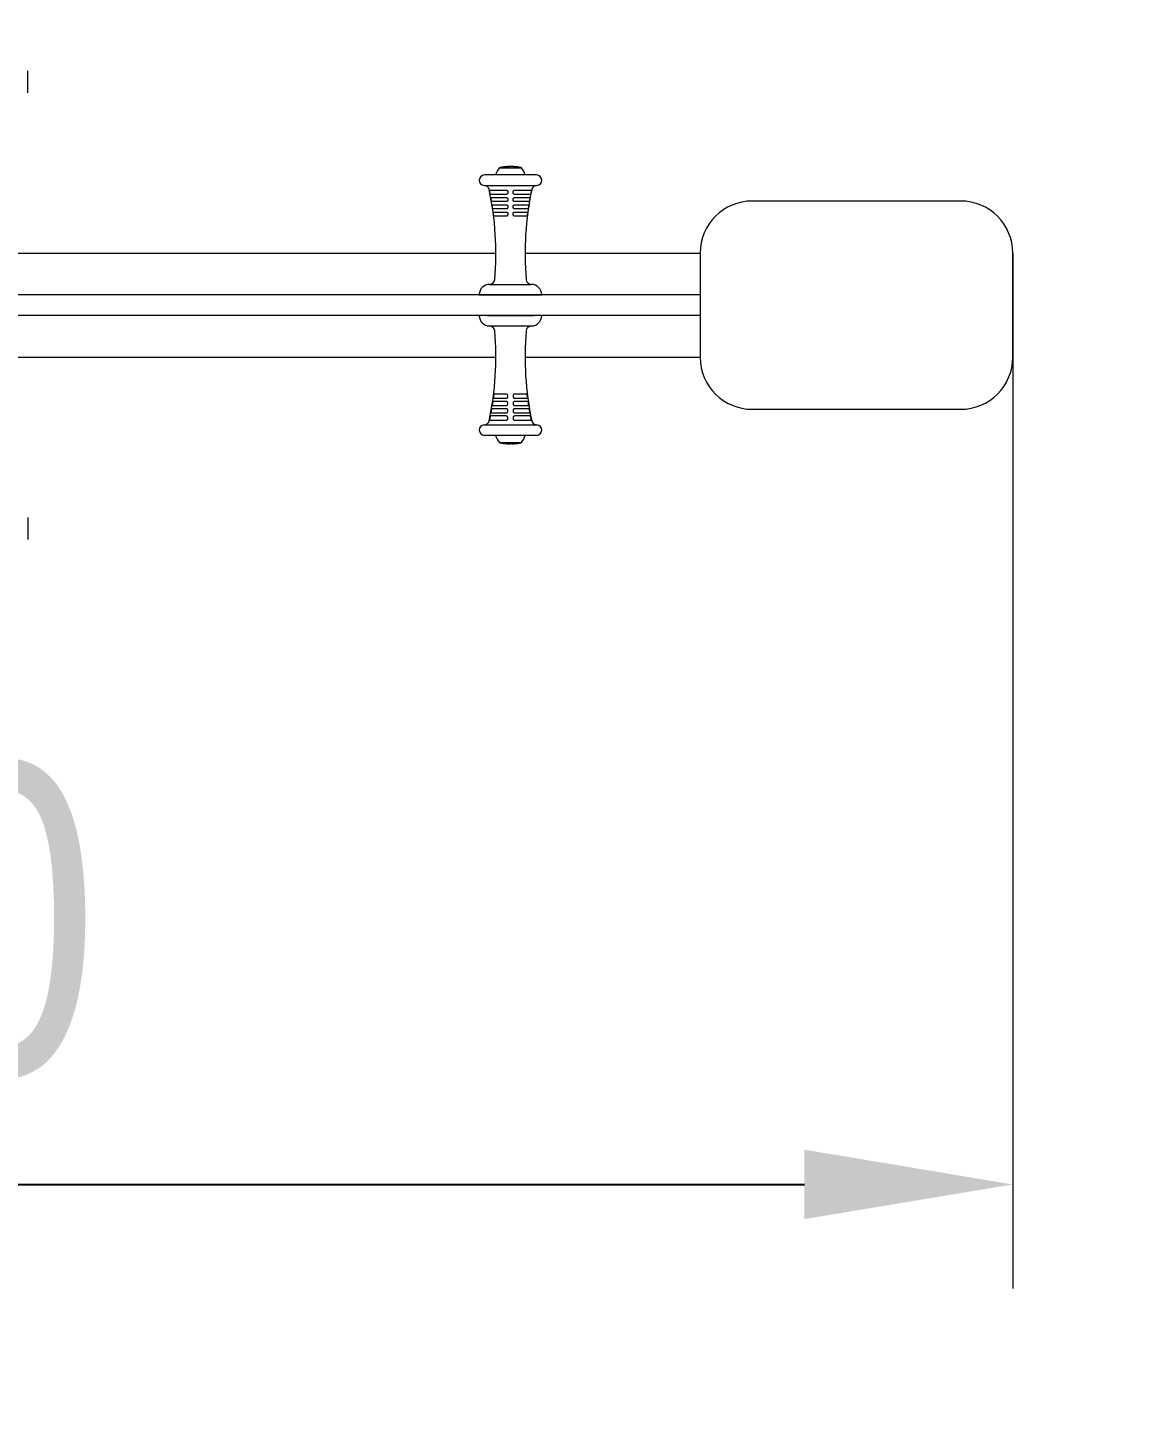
# Model space of a CAD drawing. Header units: millimetres. Extents: x -3410 to 2849, y -2252 to 1880.
# Drawn here: x 403 to 1458, y -915 to 422 of the extents above; entities that cross this region are included whole.
import ezdxf

# ---------------------------------------------------------------- set-up
doc = ezdxf.new("R2010")
doc.units = ezdxf.units.MM
for name, color, linetype in [('DIKOM_ОБЪЕКТ', 7, 'Continuous'), ('DIKOM_РАЗМЕР_ЗОНА', 7, 'Continuous'), ('DIKOM_РАЗМЕР_ОБЪЕКТА', 7, 'Continuous')]:
    doc.layers.add(name, color=color, linetype=linetype)
doc.styles.add('style1', font='arialbd.ttf', dxfattribs={"width": 0.8})
doc.dimstyles.new('1-50', dxfattribs={"dimtxt": 300, "dimasz": 200, "dimexe": 100, "dimexo": 0, "dimgap": 100, "dimtad": 1, "dimtxsty": 'style1', "dimcen": 200, "dimclrd": 7, "dimclre": 7, "dimclrt": 7, "dimadec": 1, "dimazin": 2, "dimtfac": 1, "dimtmove": 0, "dimatfit": 2, "dimfxl": 0, "dimlwd": 25, "dimlwe": 18, "dimarcsym": 0})

# ---------------------------------------------------------------- blocks, each defined once
blk = doc.blocks.new('*D0')
at = {"layer": 'Defpoints', "color": 0, "transparency": 16777216}
for p in [(-1151.2, 185.5), (1348.8, 155.5), (1348.8, -688.9)]:
    blk.add_point(p, dxfattribs=at)
at = {"layer": 'DIKOM_РАЗМЕР_ОБЪЕКТА', "color": 7, "lineweight": 18, "transparency": 16777216}
for p, q in [((-1151.2, 185.5), (-1151.2, -788.9)), ((1348.8, 155.5), (1348.8, -788.9))]:
    blk.add_line(p, q, dxfattribs=at)
at = {"layer": 'DIKOM_РАЗМЕР_ОБЪЕКТА', "color": 7, "lineweight": 25, "transparency": 16777216}
blk.add_line((-951.2, -688.9), (1148.8, -688.9), dxfattribs=at)
at = {"layer": 'DIKOM_РАЗМЕР_ОБЪЕКТА', "color": 7, "transparency": 16777216}
for points in [[(-951.2, -655.5), (-951.2, -722.2), (-1151.2, -688.9)], [(1148.8, -655.5), (1148.8, -722.2), (1348.8, -688.9)]]:
    blk.add_solid(points, dxfattribs=at)
at = {"layer": 'DIKOM_РАЗМЕР_ОБЪЕКТА', "color": 7, "transparency": 16777216, "insert": (98.8, -435.7), "char_height": 300, "attachment_point": 5, "style": 'style1'}
blk.add_mtext('{\\fArial|b0|i0|c204|p34;2500}', dxfattribs=at)
blk = doc.blocks.new('*D2')
at = {"layer": 'Defpoints', "color": 0, "transparency": 16777216}
for p in [(-2960.1, 1880.5), (1420.7, 1880.5), (1420.7, -1569.5)]:
    blk.add_point(p, dxfattribs=at)
at = {"layer": 'DIKOM_РАЗМЕР_ЗОНА', "color": 7, "lineweight": 18, "transparency": 16777216}
for p, q in [((1420.7, 1880.5), (-3060.1, 1880.5)), ((1420.7, -1569.5), (-3060.1, -1569.5))]:
    blk.add_line(p, q, dxfattribs=at)
at = {"layer": 'DIKOM_РАЗМЕР_ЗОНА', "color": 7, "lineweight": 25, "transparency": 16777216}
blk.add_line((-2960.1, -1369.5), (-2960.1, 1680.5), dxfattribs=at)
at = {"layer": 'DIKOM_РАЗМЕР_ЗОНА', "color": 7, "transparency": 16777216}
for points in [[(-2993.5, 1680.5), (-2926.8, 1680.5), (-2960.1, 1880.5)], [(-2993.5, -1369.5), (-2926.8, -1369.5), (-2960.1, -1569.5)]]:
    blk.add_solid(points, dxfattribs=at)
at = {"layer": 'DIKOM_РАЗМЕР_ЗОНА', "color": 7, "transparency": 16777216, "insert": (-3213.4, 123.1), "char_height": 300, "attachment_point": 5, "rotation": 90, "style": 'style1'}
blk.add_mtext('{\\fArial|b0|i0|c204|p34;3450}', dxfattribs=at)
blk = doc.blocks.new('*D3')
at = {"layer": 'Defpoints', "color": 0, "transparency": 16777216}
for p in [(-2651.2, 46.2), (2848.8, 46.2), (-2651.2, -2152.4)]:
    blk.add_point(p, dxfattribs=at)
at = {"layer": 'DIKOM_РАЗМЕР_ЗОНА', "color": 7, "lineweight": 18, "transparency": 16777216}
for p, q in [((-2651.2, 46.2), (-2651.2, -2252.4)), ((2848.8, 46.2), (2848.8, -2252.4))]:
    blk.add_line(p, q, dxfattribs=at)
at = {"layer": 'DIKOM_РАЗМЕР_ЗОНА', "color": 7, "lineweight": 25, "transparency": 16777216}
blk.add_line((2648.8, -2152.4), (-2451.2, -2152.4), dxfattribs=at)
at = {"layer": 'DIKOM_РАЗМЕР_ЗОНА', "color": 7, "transparency": 16777216}
for points in [[(-2451.2, -2119), (-2451.2, -2185.7), (-2651.2, -2152.4)], [(2648.8, -2119), (2648.8, -2185.7), (2848.8, -2152.4)]]:
    blk.add_solid(points, dxfattribs=at)
at = {"layer": 'DIKOM_РАЗМЕР_ЗОНА', "color": 7, "transparency": 16777216, "insert": (78.1, -1899.2), "char_height": 300, "attachment_point": 5, "style": 'style1'}
blk.add_mtext('{\\fArial|b0|i0|c204|p34;5500}', dxfattribs=at)

msp = doc.modelspace()

# ---------------------------------------------------------------- linework, layer by layer
at = {"layer": 'DIKOM_ОБЪЕКТ', "color": 7, "linetype": 'Continuous', "lineweight": 15}
for p, q in [((403.482, 359.499), (403.482, 380.499)), ((855.899, 287.499), (877.499, 287.499)), ((859.778, 288.12), (859.787, 288.122)), ((859.787, 288.122), (860.118, 288.232)), ((860.383, 288.265), (860.07, 288.128)), ((860.598, 288.294), (860.81, 288.307)), ((862.05, 288.359), (860.723, 288.305)), ((862.175, 288.395), (862.188, 288.396)), ((862.953, 288.484), (862.941, 288.487)), ((865.771, 288.552), (865.224, 288.552)), ((866.154, 288.552), (865.771, 288.552)), ((867.201, 288.552), (866.157, 288.552)), ((866.854, 288.55), (867.2, 288.551)), ((868.126, 288.552), (867.216, 288.552)), ((868.029, 288.551), (868.293, 288.552)), ((870.477, 288.479), (870.241, 288.495)), ((874.378, 288.085), (874.433, 288.08)), ((841.345, 270.499), (892.053, 270.499)), ((891.685, 280.513), (841.712, 280.513)), ((846.788, 265.897), (862.6, 265.897)), ((862.596, 261.903), (847.613, 261.903)), ((848.196, 258.908), (862.592, 258.908)), ((862.588, 254.915), (848.923, 254.915)), ((870.797, 265.897), (886.61, 265.897)), ((885.784, 261.903), (870.802, 261.903)), ((870.805, 258.908), (885.202, 258.908)), ((884.475, 254.915), (870.81, 254.915)), ((1298.817, 255.499), (1098.817, 255.499)), ((849.432, 251.92), (862.584, 251.92)), ((862.58, 247.927), (850.062, 247.927)), ((850.498, 244.932), (862.577, 244.932)), ((862.572, 240.939), (851.03, 240.939)), ((870.813, 251.92), (883.966, 251.92)), ((883.336, 247.927), (870.818, 247.927)), ((870.821, 244.932), (882.9, 244.932)), ((882.367, 240.939), (870.825, 240.939)), ((-655.063, 205.499), (852.698, 205.499)), ((880.7, 205.499), (1048.817, 205.499)), ((1048.817, 205.499), (1048.817, 105.499)), ((1348.817, 205.499), (1348.817, 165.499)), ((1348.817, 105.499), (1348.817, 205.499)), ((846.699, 175.499), (886.699, 175.499)), ((1048.817, 165.499), (-851.183, 165.499)), ((836.699, 165.499), (896.699, 165.499)), ((844.699, 165.499), (888.699, 165.499)), ((1348.817, 165.499), (1348.817, 145.499)), ((1048.817, 145.499), (-851.183, 145.499)), ((844.699, 145.499), (888.699, 145.499)), ((846.699, 135.499), (886.699, 135.499)), ((1348.817, 105.499), (1348.817, 145.499)), ((-655.063, 105.499), (852.698, 105.499)), ((880.7, 105.499), (1048.817, 105.499)), ((862.572, 70.06), (851.03, 70.06)), ((882.367, 70.06), (870.825, 70.06)), ((862.588, 56.083), (848.923, 56.083)), ((849.432, 59.078), (862.584, 59.078)), ((862.58, 63.071), (850.062, 63.071)), ((850.498, 66.066), (862.577, 66.066)), ((884.475, 56.083), (870.81, 56.083)), ((870.813, 59.078), (883.966, 59.078)), ((883.336, 63.071), (870.818, 63.071)), ((870.821, 66.066), (882.9, 66.066)), ((1098.817, 55.499), (1298.817, 55.499)), ((841.345, 40.499), (892.053, 40.499)), ((846.788, 45.101), (862.6, 45.101)), ((862.596, 49.095), (847.613, 49.095)), ((848.196, 52.09), (862.592, 52.09)), ((870.797, 45.101), (886.61, 45.101)), ((885.784, 49.095), (870.802, 49.095)), ((870.805, 52.09), (885.202, 52.09)), ((891.685, 30.486), (841.712, 30.486)), ((855.899, 23.499), (877.499, 23.499)), ((859.778, 22.878), (859.787, 22.877)), ((859.787, 22.877), (860.118, 22.767)), ((860.383, 22.733), (860.07, 22.871)), ((860.598, 22.704), (860.81, 22.691)), ((862.05, 22.639), (860.723, 22.693)), ((862.175, 22.603), (862.188, 22.602)), ((862.953, 22.514), (862.941, 22.512)), ((865.771, 22.447), (865.224, 22.447)), ((866.154, 22.447), (865.771, 22.447)), ((867.201, 22.447), (866.157, 22.447)), ((866.854, 22.449), (867.2, 22.448)), ((868.126, 22.447), (867.216, 22.447)), ((868.029, 22.447), (868.293, 22.447)), ((870.477, 22.519), (870.241, 22.503)), ((874.378, 22.913), (874.433, 22.918)), ((403.482, -48.501), (403.482, -69.501))]:
    msp.add_line(p, q, dxfattribs=at)
at = {"layer": 'DIKOM_ОБЪЕКТ', "color": 7, "linetype": 'Continuous', "lineweight": 15, "flags": 128}
for points in [[(860.458, 288.279), (860.454, 288.279), (860.449, 288.278)], [(860.458, 22.719), (860.454, 22.72), (860.449, 22.72)]]:
    msp.add_lwpolyline(points, dxfattribs=at)
at = {"layer": 'DIKOM_ОБЪЕКТ', "color": 7, "linetype": 'Continuous', "lineweight": 15}
for centre, radius, start, end in [((870.376, 275.339), 18.677, 139.378843, 163.932617), ((865.224, 246.716), 41.836, 99.174149, 102.879622), ((865.224, 246.716), 41.836, 97.012826, 98.092004), ((865.224, 246.716), 41.836, 94.849567, 96.058427), ((865.224, 246.716), 41.836, 93.095097, 94.210738), ((865.224, 246.716), 41.836, 90, 92.474742), ((868.174, 246.716), 41.836, 88.951139, 89.287411), ((868.174, 246.716), 41.836, 87.166818, 88.314046), ((868.174, 246.716), 41.836, 85.338527, 86.529084), ((868.174, 246.716), 41.836, 83.395149, 84.506826), ((868.174, 246.716), 41.836, 77.120378, 81.470509), ((863.022, 275.339), 18.677, 16.067383, 40.621157), ((841.712, 275.499), 5.013, 90, 265.797531), ((841.345, 265.499), 5, 11.936435, 90), ((892.053, 265.499), 5, 90, 168.063565), ((891.685, 275.499), 5.013, 274.202469, 90), ((553.84, 204.721), 298.859, 355.271847, 11.936435), ((1179.558, 204.721), 298.859, 168.063565, 184.728153), ((1098.817, 205.499), 50, 90, 180), ((1298.817, 205.499), 50, 0, 90), ((846.699, 165.499), 10, 90, 180), ((846.699, 180.499), 5, 270, 355.271847), ((886.699, 180.499), 5, 184.728153, 270), ((886.699, 165.499), 10, 0, 90), ((846.699, 145.499), 10, 180, 270), ((846.699, 130.499), 5, 4.728153, 90), ((886.699, 130.499), 5, 90, 175.271847), ((886.699, 145.499), 10, 270, 0), ((553.84, 106.277), 298.859, 348.063565, 4.728153), ((1179.558, 106.277), 298.859, 175.271847, 191.936435), ((1098.817, 105.499), 50, 180, 270), ((1298.817, 105.499), 50, 270, 0), ((841.712, 35.499), 5.013, 94.202469, 270), ((841.345, 45.499), 5, 270, 348.063565), ((892.053, 45.499), 5, 191.936435, 270), ((891.685, 35.499), 5.013, 270, 85.797531), ((870.376, 35.659), 18.677, 196.067383, 220.621157), ((863.022, 35.659), 18.677, 319.378843, 343.932617), ((865.224, 64.282), 41.836, 257.120378, 260.825851), ((865.224, 64.282), 41.836, 261.907996, 262.987174), ((865.224, 64.282), 41.836, 263.941573, 265.150433), ((865.224, 64.282), 41.836, 265.789262, 266.904903), ((865.224, 64.282), 41.836, 267.525258, 270), ((868.174, 64.282), 41.836, 270.712589, 271.048861), ((868.174, 64.282), 41.836, 271.685954, 272.833182), ((868.174, 64.282), 41.836, 273.470916, 274.661473), ((868.174, 64.282), 41.836, 275.493174, 276.604851), ((868.174, 64.282), 41.836, 278.529491, 282.879622)]:
    msp.add_arc(centre, radius, start, end, dxfattribs=at)
for points, knots in [([(858.721, 288.043), (858.805, 288.056), (858.953, 288.079), (859.101, 288.101), (859.166, 288.111)], [0, 0, 0, 0, 0.56312486, 1, 1, 1, 1]), ([(859.453, 288.035), (859.331, 288.051), (859.087, 288.084), (858.843, 288.057), (858.721, 288.043)], [0, 0, 0, 0, 0.50015562, 1, 1, 1, 1]), ([(859.166, 288.111), (859.268, 288.123), (859.472, 288.147), (859.676, 288.129), (859.778, 288.12)], [0, 0, 0, 0, 0.50017742, 1, 1, 1, 1]), ([(860.07, 288.128), (859.976, 288.114), (859.771, 288.084), (859.565, 288.052), (859.453, 288.035)], [0, 0, 0, 0, 0.45603306, 1, 1, 1, 1]), ([(860.149, 288.242), (860.224, 288.251), (860.32, 288.263), (860.415, 288.273), (860.435, 288.276)], [0, 0, 0, 0, 0.78691093, 1, 1, 1, 1]), ([(860.449, 288.278), (860.439, 288.276), (860.423, 288.274), (860.401, 288.269), (860.389, 288.267), (860.383, 288.265)], [0, 0, 0, 0, 0.4999551, 0.74997347, 1, 1, 1, 1]), ([(860.723, 288.305), (860.677, 288.301), (860.609, 288.295), (860.519, 288.286), (860.479, 288.281), (860.458, 288.279)], [0, 0, 0, 0, 0.49974445, 0.74976823, 1, 1, 1, 1]), ([(862.743, 288.418), (862.624, 288.408), (862.393, 288.39), (862.163, 288.37), (862.05, 288.359)], [0, 0, 0, 0, 0.51307172, 1, 1, 1, 1]), ([(862.153, 288.433), (862.228, 288.439), (862.424, 288.456), (862.621, 288.432), (862.743, 288.418)], [0, 0, 0, 0, 0.37929698, 1, 1, 1, 1]), ([(862.932, 288.489), (862.982, 288.491), (863.061, 288.496), (863.272, 288.503), (863.352, 288.506)], [0, 0, 0, 0, 0.6185909, 1, 1, 1, 1]), ([(864.971, 288.528), (864.763, 288.522), (864.382, 288.511), (863.845, 288.498), (863.415, 288.488), (863.099, 288.483), (863.002, 288.484), (862.953, 288.484)], [0, 0, 0, 0, 0.22528726, 0.41293395, 0.60008446, 0.8000746, 1, 1, 1, 1]), ([(863.363, 288.509), (863.359, 288.509), (863.342, 288.508), (863.373, 288.507), (863.398, 288.507)], [0, 0, 0, 0, 0.21851262, 1, 1, 1, 1]), ([(863.398, 288.507), (863.455, 288.507), (863.549, 288.507), (863.867, 288.512), (864.221, 288.519), (864.578, 288.528), (864.796, 288.533), (864.881, 288.535)], [0, 0, 0, 0, 0.30184842, 0.49140565, 0.68108801, 0.87643234, 1, 1, 1, 1]), ([(864.881, 288.535), (865.028, 288.539), (865.298, 288.545), (865.611, 288.55), (865.793, 288.552), (865.855, 288.551), (865.838, 288.55), (865.835, 288.55)], [0, 0, 0, 0, 0.27430909, 0.50581814, 0.73735946, 0.95613348, 1, 1, 1, 1]), ([(866.161, 288.551), (866.083, 288.551), (865.927, 288.55), (865.488, 288.54), (865.145, 288.532), (864.971, 288.528)], [0, 0, 0, 0, 0.33172025, 0.66120634, 1, 1, 1, 1]), ([(867.48, 288.549), (867.376, 288.55), (867.167, 288.55), (866.959, 288.55), (866.854, 288.55)], [0, 0, 0, 0, 0.49982743, 1, 1, 1, 1]), ([(868.694, 288.546), (868.337, 288.549), (867.933, 288.553), (867.528, 288.55), (867.48, 288.549)], [0, 0, 0, 0, 0.88093043, 1, 1, 1, 1]), ([(869.232, 288.528), (869.174, 288.533), (869.076, 288.542), (868.979, 288.543), (868.939, 288.544)], [0, 0, 0, 0, 0.5965998, 1, 1, 1, 1]), ([(869.199, 288.531), (869.236, 288.533), (869.396, 288.541), (869.555, 288.526), (869.677, 288.515)], [0, 0, 0, 0, 0.23326956, 1, 1, 1, 1]), ([(869.677, 288.515), (869.605, 288.517), (869.457, 288.522), (869.309, 288.526), (869.232, 288.528)], [0, 0, 0, 0, 0.48372752, 1, 1, 1, 1]), ([(870.921, 288.453), (870.851, 288.458), (870.703, 288.467), (870.554, 288.475), (870.477, 288.479)], [0, 0, 0, 0, 0.47607158, 1, 1, 1, 1]), ([(870.508, 288.478), (870.524, 288.479), (870.661, 288.487), (870.799, 288.469), (870.921, 288.453)], [0, 0, 0, 0, 0.11469752, 1, 1, 1, 1]), ([(873.245, 288.241), (873.048, 288.264), (872.721, 288.302), (872.253, 288.35), (871.864, 288.388), (871.677, 288.404), (871.573, 288.413)], [0, 0, 0, 0, 0.32050704, 0.53075483, 0.74102487, 1, 1, 1, 1]), ([(871.863, 288.388), (871.863, 288.388), (871.901, 288.386), (872.056, 288.371), (872.299, 288.348), (872.612, 288.316), (872.904, 288.284), (873.095, 288.261), (873.166, 288.253)], [0, 0, 0, 0, 0.00121393, 0.23381495, 0.42287078, 0.61297037, 0.85535983, 1, 1, 1, 1]), ([(873.166, 288.253), (873.286, 288.238), (873.532, 288.208), (873.777, 288.175), (873.903, 288.158)], [0, 0, 0, 0, 0.48840515, 1, 1, 1, 1]), ([(874.433, 288.08), (874.23, 288.11), (873.835, 288.168), (873.438, 288.217), (873.245, 288.241)], [0, 0, 0, 0, 0.51226591, 1, 1, 1, 1]), ([(846.844, 264.399), (846.824, 264.498), (846.805, 264.596), (846.77, 264.789), (846.755, 264.885), (846.714, 265.157), (846.695, 265.326), (846.683, 265.533), (846.683, 265.596), (846.687, 265.704), (846.692, 265.749), (846.709, 265.823), (846.721, 265.851), (846.75, 265.888), (846.768, 265.897), (846.788, 265.897)], [0, 0, 0, 0, 0.125, 0.125, 0.25, 0.25, 0.5, 0.5, 0.625, 0.625, 0.75, 0.75, 0.875, 0.875, 1, 1, 1, 1]), ([(847.613, 261.903), (847.57, 261.903), (847.523, 261.942), (847.427, 262.089), (847.377, 262.198), (847.303, 262.403), (847.278, 262.48), (847.229, 262.642), (847.205, 262.728), (847.157, 262.911), (847.134, 263.007), (847.09, 263.201), (847.068, 263.3), (847.048, 263.401)], [0, 0, 0, 0, 0.25, 0.25, 0.5, 0.5, 0.625, 0.625, 0.75, 0.75, 0.875, 0.875, 1, 1, 1, 1]), ([(848.195, 257.411), (848.177, 257.51), (848.16, 257.609), (848.131, 257.803), (848.117, 257.899), (848.084, 258.172), (848.071, 258.34), (848.067, 258.547), (848.069, 258.61), (848.079, 258.717), (848.086, 258.762), (848.108, 258.835), (848.122, 258.863), (848.155, 258.899), (848.174, 258.908), (848.196, 258.908)], [0, 0, 0, 0, 0.125, 0.125, 0.25, 0.25, 0.5, 0.5, 0.625, 0.625, 0.75, 0.75, 0.875, 0.875, 1, 1, 1, 1]), ([(848.923, 254.915), (848.876, 254.915), (848.827, 254.954), (848.73, 255.099), (848.68, 255.208), (848.609, 255.412), (848.585, 255.489), (848.539, 255.651), (848.516, 255.738), (848.472, 255.921), (848.451, 256.017), (848.411, 256.212), (848.392, 256.311), (848.374, 256.413)], [0, 0, 0, 0, 0.25, 0.25, 0.5, 0.5, 0.625, 0.625, 0.75, 0.75, 0.875, 0.875, 1, 1, 1, 1]), ([(864.13, 256.413), (864.13, 256.21), (864.087, 256.01), (863.968, 255.737), (863.918, 255.649), (863.804, 255.486), (863.739, 255.412), (863.596, 255.275), (863.516, 255.213), (863.35, 255.107), (863.262, 255.062), (862.984, 254.953), (862.788, 254.915), (862.588, 254.915)], [0, 0, 0, 0, 0.25, 0.25, 0.375, 0.375, 0.5, 0.5, 0.625, 0.625, 0.75, 0.75, 1, 1, 1, 1]), ([(862.592, 258.908), (862.789, 258.908), (862.988, 258.871), (863.356, 258.725), (863.529, 258.615), (863.745, 258.408), (863.811, 258.331), (863.925, 258.167), (863.973, 258.08), (864.052, 257.897), (864.082, 257.801), (864.121, 257.608), (864.131, 257.51), (864.131, 257.411)], [0, 0, 0, 0, 0.25, 0.25, 0.5, 0.5, 0.625, 0.625, 0.75, 0.75, 0.875, 0.875, 1, 1, 1, 1]), ([(864.135, 263.401), (864.135, 263.199), (864.093, 263), (863.974, 262.728), (863.925, 262.64), (863.811, 262.477), (863.747, 262.403), (863.604, 262.266), (863.525, 262.204), (863.359, 262.097), (863.271, 262.052), (862.994, 261.941), (862.797, 261.903), (862.596, 261.903)], [0, 0, 0, 0, 0.25, 0.25, 0.375, 0.375, 0.5, 0.5, 0.625, 0.625, 0.75, 0.75, 1, 1, 1, 1]), ([(862.6, 265.897), (862.798, 265.897), (862.997, 265.859), (863.366, 265.712), (863.538, 265.601), (863.753, 265.394), (863.819, 265.316), (863.932, 265.153), (863.98, 265.066), (864.057, 264.884), (864.087, 264.788), (864.126, 264.596), (864.136, 264.498), (864.136, 264.399)], [0, 0, 0, 0, 0.25, 0.25, 0.5, 0.5, 0.625, 0.625, 0.75, 0.75, 0.875, 0.875, 1, 1, 1, 1]), ([(869.262, 264.399), (869.261, 264.498), (869.271, 264.596), (869.311, 264.789), (869.341, 264.885), (869.457, 265.157), (869.573, 265.326), (869.788, 265.533), (869.868, 265.596), (870.036, 265.704), (870.125, 265.749), (870.31, 265.823), (870.407, 265.851), (870.601, 265.888), (870.699, 265.897), (870.797, 265.897)], [0, 0, 0, 0, 0.125, 0.125, 0.25, 0.25, 0.5, 0.5, 0.625, 0.625, 0.75, 0.75, 0.875, 0.875, 1, 1, 1, 1]), ([(870.802, 261.903), (870.601, 261.903), (870.401, 261.942), (870.034, 262.089), (869.864, 262.198), (869.65, 262.403), (869.584, 262.48), (869.471, 262.642), (869.423, 262.728), (869.344, 262.911), (869.313, 263.007), (869.273, 263.201), (869.262, 263.3), (869.262, 263.401)], [0, 0, 0, 0, 0.25, 0.25, 0.5, 0.5, 0.625, 0.625, 0.75, 0.75, 0.875, 0.875, 1, 1, 1, 1]), ([(869.266, 257.411), (869.266, 257.51), (869.276, 257.609), (869.316, 257.803), (869.347, 257.899), (869.464, 258.172), (869.581, 258.34), (869.797, 258.547), (869.877, 258.61), (870.046, 258.717), (870.134, 258.762), (870.319, 258.835), (870.416, 258.863), (870.609, 258.899), (870.707, 258.908), (870.805, 258.908)], [0, 0, 0, 0, 0.125, 0.125, 0.25, 0.25, 0.5, 0.5, 0.625, 0.625, 0.75, 0.75, 0.875, 0.875, 1, 1, 1, 1]), ([(870.81, 254.915), (870.609, 254.915), (870.41, 254.954), (870.044, 255.099), (869.873, 255.208), (869.658, 255.412), (869.592, 255.489), (869.478, 255.651), (869.429, 255.738), (869.35, 255.921), (869.319, 256.017), (869.278, 256.212), (869.267, 256.311), (869.267, 256.413)], [0, 0, 0, 0, 0.25, 0.25, 0.5, 0.5, 0.625, 0.625, 0.75, 0.75, 0.875, 0.875, 1, 1, 1, 1]), ([(885.024, 256.413), (884.988, 256.21), (884.947, 256.01), (884.881, 255.737), (884.858, 255.649), (884.812, 255.486), (884.789, 255.412), (884.741, 255.275), (884.716, 255.213), (884.667, 255.107), (884.643, 255.062), (884.569, 254.953), (884.521, 254.915), (884.475, 254.915)], [0, 0, 0, 0, 0.25, 0.25, 0.375, 0.375, 0.5, 0.5, 0.625, 0.625, 0.75, 0.75, 1, 1, 1, 1]), ([(885.202, 258.908), (885.246, 258.908), (885.279, 258.871), (885.322, 258.725), (885.331, 258.615), (885.328, 258.408), (885.324, 258.331), (885.311, 258.167), (885.302, 258.08), (885.28, 257.897), (885.267, 257.801), (885.237, 257.608), (885.221, 257.51), (885.203, 257.411)], [0, 0, 0, 0, 0.25, 0.25, 0.5, 0.5, 0.625, 0.625, 0.75, 0.75, 0.875, 0.875, 1, 1, 1, 1]), ([(886.35, 263.401), (886.309, 263.199), (886.263, 263), (886.193, 262.728), (886.168, 262.64), (886.119, 262.477), (886.095, 262.403), (886.045, 262.266), (886.02, 262.204), (885.971, 262.097), (885.947, 262.052), (885.874, 261.941), (885.827, 261.903), (885.784, 261.903)], [0, 0, 0, 0, 0.25, 0.25, 0.375, 0.375, 0.5, 0.5, 0.625, 0.625, 0.75, 0.75, 1, 1, 1, 1]), ([(886.61, 265.897), (886.65, 265.897), (886.68, 265.859), (886.714, 265.712), (886.718, 265.601), (886.707, 265.394), (886.7, 265.316), (886.682, 265.153), (886.67, 265.066), (886.643, 264.884), (886.627, 264.788), (886.592, 264.596), (886.573, 264.498), (886.553, 264.399)], [0, 0, 0, 0, 0.25, 0.25, 0.5, 0.5, 0.625, 0.625, 0.75, 0.75, 0.875, 0.875, 1, 1, 1, 1]), ([(849.374, 250.423), (849.342, 250.623), (849.317, 250.822), (849.284, 251.186), (849.276, 251.355), (849.28, 251.561), (849.285, 251.624), (849.299, 251.73), (849.309, 251.775), (849.335, 251.848), (849.351, 251.875), (849.387, 251.911), (849.408, 251.92), (849.432, 251.92)], [0, 0, 0, 0, 0.25, 0.25, 0.5, 0.5, 0.625, 0.625, 0.75, 0.75, 0.875, 0.875, 1, 1, 1, 1]), ([(850.062, 247.927), (850.012, 247.927), (849.961, 247.965), (849.862, 248.109), (849.813, 248.217), (849.744, 248.422), (849.721, 248.498), (849.677, 248.661), (849.657, 248.747), (849.616, 248.93), (849.597, 249.027), (849.561, 249.223), (849.544, 249.323), (849.528, 249.424)], [0, 0, 0, 0, 0.25, 0.25, 0.5, 0.5, 0.625, 0.625, 0.75, 0.75, 0.875, 0.875, 1, 1, 1, 1]), ([(850.383, 243.434), (850.357, 243.635), (850.336, 243.835), (850.314, 244.201), (850.311, 244.369), (850.323, 244.575), (850.33, 244.637), (850.349, 244.743), (850.362, 244.788), (850.392, 244.86), (850.41, 244.887), (850.45, 244.923), (850.473, 244.932), (850.498, 244.932)], [0, 0, 0, 0, 0.25, 0.25, 0.5, 0.5, 0.625, 0.625, 0.75, 0.75, 0.875, 0.875, 1, 1, 1, 1]), ([(851.03, 240.939), (850.978, 240.939), (850.925, 240.976), (850.825, 241.119), (850.777, 241.227), (850.71, 241.431), (850.688, 241.507), (850.647, 241.67), (850.627, 241.757), (850.591, 241.941), (850.573, 242.038), (850.541, 242.234), (850.527, 242.334), (850.514, 242.436)], [0, 0, 0, 0, 0.25, 0.25, 0.5, 0.5, 0.625, 0.625, 0.75, 0.75, 0.875, 0.875, 1, 1, 1, 1]), ([(864.121, 242.436), (864.121, 242.232), (864.077, 242.03), (863.956, 241.756), (863.905, 241.668), (863.789, 241.505), (863.724, 241.431), (863.579, 241.294), (863.499, 241.233), (863.332, 241.128), (863.244, 241.083), (862.966, 240.975), (862.771, 240.939), (862.572, 240.939)], [0, 0, 0, 0, 0.25, 0.25, 0.375, 0.375, 0.5, 0.5, 0.625, 0.625, 0.75, 0.75, 1, 1, 1, 1]), ([(862.577, 244.932), (862.773, 244.932), (862.97, 244.895), (863.338, 244.752), (863.512, 244.643), (863.729, 244.437), (863.796, 244.36), (863.911, 244.196), (863.96, 244.109), (864.04, 243.925), (864.071, 243.828), (864.111, 243.634), (864.121, 243.535), (864.121, 243.434)], [0, 0, 0, 0, 0.25, 0.25, 0.5, 0.5, 0.625, 0.625, 0.75, 0.75, 0.875, 0.875, 1, 1, 1, 1]), ([(864.126, 249.424), (864.125, 249.221), (864.082, 249.02), (863.962, 248.747), (863.911, 248.658), (863.796, 248.496), (863.731, 248.421), (863.587, 248.285), (863.507, 248.223), (863.34, 248.117), (863.252, 248.073), (862.975, 247.964), (862.78, 247.927), (862.58, 247.927)], [0, 0, 0, 0, 0.25, 0.25, 0.375, 0.375, 0.5, 0.5, 0.625, 0.625, 0.75, 0.75, 1, 1, 1, 1]), ([(862.584, 251.92), (862.781, 251.92), (862.979, 251.883), (863.347, 251.738), (863.52, 251.629), (863.737, 251.423), (863.803, 251.345), (863.918, 251.181), (863.966, 251.095), (864.046, 250.911), (864.076, 250.815), (864.116, 250.621), (864.126, 250.523), (864.126, 250.423)], [0, 0, 0, 0, 0.25, 0.25, 0.5, 0.5, 0.625, 0.625, 0.75, 0.75, 0.875, 0.875, 1, 1, 1, 1]), ([(869.271, 250.423), (869.271, 250.623), (869.313, 250.822), (869.471, 251.186), (869.589, 251.355), (869.806, 251.561), (869.886, 251.624), (870.055, 251.73), (870.143, 251.775), (870.328, 251.848), (870.425, 251.875), (870.618, 251.911), (870.715, 251.92), (870.813, 251.92)], [0, 0, 0, 0, 0.25, 0.25, 0.5, 0.5, 0.625, 0.625, 0.75, 0.75, 0.875, 0.875, 1, 1, 1, 1]), ([(870.818, 247.927), (870.618, 247.927), (870.42, 247.965), (870.053, 248.109), (869.881, 248.217), (869.666, 248.422), (869.599, 248.498), (869.485, 248.661), (869.436, 248.747), (869.355, 248.93), (869.324, 249.027), (869.283, 249.223), (869.272, 249.323), (869.272, 249.424)], [0, 0, 0, 0, 0.25, 0.25, 0.5, 0.5, 0.625, 0.625, 0.75, 0.75, 0.875, 0.875, 1, 1, 1, 1]), ([(869.276, 243.434), (869.276, 243.635), (869.318, 243.835), (869.478, 244.201), (869.597, 244.369), (869.814, 244.575), (869.895, 244.637), (870.064, 244.743), (870.152, 244.788), (870.337, 244.86), (870.433, 244.887), (870.626, 244.923), (870.723, 244.932), (870.821, 244.932)], [0, 0, 0, 0, 0.25, 0.25, 0.5, 0.5, 0.625, 0.625, 0.75, 0.75, 0.875, 0.875, 1, 1, 1, 1]), ([(870.825, 240.939), (870.626, 240.939), (870.428, 240.976), (870.062, 241.119), (869.89, 241.227), (869.673, 241.431), (869.607, 241.507), (869.491, 241.67), (869.442, 241.757), (869.361, 241.941), (869.329, 242.038), (869.288, 242.234), (869.277, 242.334), (869.277, 242.436)], [0, 0, 0, 0, 0.25, 0.25, 0.5, 0.5, 0.625, 0.625, 0.75, 0.75, 0.875, 0.875, 1, 1, 1, 1]), ([(882.884, 242.436), (882.858, 242.232), (882.825, 242.03), (882.77, 241.756), (882.75, 241.668), (882.709, 241.505), (882.688, 241.431), (882.643, 241.294), (882.619, 241.233), (882.572, 241.128), (882.547, 241.083), (882.471, 240.975), (882.42, 240.939), (882.367, 240.939)], [0, 0, 0, 0, 0.25, 0.25, 0.375, 0.375, 0.5, 0.5, 0.625, 0.625, 0.75, 0.75, 1, 1, 1, 1]), ([(882.9, 244.932), (882.95, 244.932), (882.991, 244.895), (883.051, 244.752), (883.07, 244.643), (883.083, 244.437), (883.084, 244.36), (883.082, 244.196), (883.078, 244.109), (883.067, 243.925), (883.059, 243.828), (883.039, 243.634), (883.028, 243.535), (883.014, 243.434)], [0, 0, 0, 0, 0.25, 0.25, 0.5, 0.5, 0.625, 0.625, 0.75, 0.75, 0.875, 0.875, 1, 1, 1, 1]), ([(883.869, 249.424), (883.838, 249.221), (883.801, 249.02), (883.741, 248.747), (883.72, 248.658), (883.676, 248.496), (883.653, 248.421), (883.607, 248.285), (883.583, 248.223), (883.535, 248.117), (883.51, 248.073), (883.436, 247.964), (883.386, 247.927), (883.336, 247.927)], [0, 0, 0, 0, 0.25, 0.25, 0.375, 0.375, 0.5, 0.5, 0.625, 0.625, 0.75, 0.75, 1, 1, 1, 1]), ([(883.966, 251.92), (884.013, 251.92), (884.05, 251.883), (884.102, 251.738), (884.116, 251.629), (884.12, 251.423), (884.119, 251.345), (884.112, 251.181), (884.105, 251.095), (884.089, 250.911), (884.078, 250.815), (884.053, 250.621), (884.039, 250.523), (884.024, 250.423)], [0, 0, 0, 0, 0.25, 0.25, 0.5, 0.5, 0.625, 0.625, 0.75, 0.75, 0.875, 0.875, 1, 1, 1, 1]), ([(850.383, 67.564), (850.357, 67.363), (850.336, 67.163), (850.314, 66.797), (850.311, 66.629), (850.323, 66.423), (850.33, 66.361), (850.349, 66.255), (850.362, 66.21), (850.392, 66.138), (850.41, 66.111), (850.45, 66.075), (850.473, 66.066), (850.498, 66.066)], [0, 0, 0, 0, 0.25, 0.25, 0.5, 0.5, 0.625, 0.625, 0.75, 0.75, 0.875, 0.875, 1, 1, 1, 1]), ([(851.03, 70.06), (850.978, 70.06), (850.925, 70.022), (850.825, 69.879), (850.777, 69.771), (850.71, 69.567), (850.688, 69.491), (850.647, 69.328), (850.627, 69.241), (850.591, 69.058), (850.573, 68.961), (850.541, 68.764), (850.527, 68.664), (850.514, 68.562)], [0, 0, 0, 0, 0.25, 0.25, 0.5, 0.5, 0.625, 0.625, 0.75, 0.75, 0.875, 0.875, 1, 1, 1, 1]), ([(864.121, 68.562), (864.121, 68.767), (864.077, 68.968), (863.956, 69.242), (863.905, 69.331), (863.789, 69.493), (863.724, 69.568), (863.579, 69.704), (863.499, 69.766), (863.332, 69.871), (863.244, 69.915), (862.966, 70.023), (862.771, 70.06), (862.572, 70.06)], [0, 0, 0, 0, 0.25, 0.25, 0.375, 0.375, 0.5, 0.5, 0.625, 0.625, 0.75, 0.75, 1, 1, 1, 1]), ([(862.577, 66.066), (862.773, 66.066), (862.97, 66.103), (863.338, 66.247), (863.512, 66.356), (863.729, 66.562), (863.796, 66.639), (863.911, 66.803), (863.96, 66.89), (864.04, 67.073), (864.071, 67.17), (864.111, 67.365), (864.121, 67.464), (864.121, 67.564)], [0, 0, 0, 0, 0.25, 0.25, 0.5, 0.5, 0.625, 0.625, 0.75, 0.75, 0.875, 0.875, 1, 1, 1, 1]), ([(869.276, 67.564), (869.276, 67.363), (869.318, 67.163), (869.478, 66.797), (869.597, 66.629), (869.814, 66.423), (869.895, 66.361), (870.064, 66.255), (870.152, 66.21), (870.337, 66.138), (870.433, 66.111), (870.626, 66.075), (870.723, 66.066), (870.821, 66.066)], [0, 0, 0, 0, 0.25, 0.25, 0.5, 0.5, 0.625, 0.625, 0.75, 0.75, 0.875, 0.875, 1, 1, 1, 1]), ([(870.825, 70.06), (870.626, 70.06), (870.428, 70.022), (870.062, 69.879), (869.89, 69.771), (869.673, 69.567), (869.607, 69.491), (869.491, 69.328), (869.442, 69.241), (869.361, 69.058), (869.329, 68.961), (869.288, 68.764), (869.277, 68.664), (869.277, 68.562)], [0, 0, 0, 0, 0.25, 0.25, 0.5, 0.5, 0.625, 0.625, 0.75, 0.75, 0.875, 0.875, 1, 1, 1, 1]), ([(882.884, 68.562), (882.858, 68.767), (882.825, 68.968), (882.77, 69.242), (882.75, 69.331), (882.709, 69.493), (882.688, 69.568), (882.643, 69.704), (882.619, 69.766), (882.572, 69.871), (882.547, 69.915), (882.471, 70.023), (882.42, 70.06), (882.367, 70.06)], [0, 0, 0, 0, 0.25, 0.25, 0.375, 0.375, 0.5, 0.5, 0.625, 0.625, 0.75, 0.75, 1, 1, 1, 1]), ([(882.9, 66.066), (882.95, 66.066), (882.991, 66.103), (883.051, 66.247), (883.07, 66.356), (883.083, 66.562), (883.084, 66.639), (883.082, 66.803), (883.078, 66.89), (883.067, 67.073), (883.059, 67.17), (883.039, 67.365), (883.028, 67.464), (883.014, 67.564)], [0, 0, 0, 0, 0.25, 0.25, 0.5, 0.5, 0.625, 0.625, 0.75, 0.75, 0.875, 0.875, 1, 1, 1, 1]), ([(848.195, 53.587), (848.177, 53.488), (848.16, 53.39), (848.131, 53.195), (848.117, 53.099), (848.084, 52.826), (848.071, 52.658), (848.067, 52.451), (848.069, 52.389), (848.079, 52.281), (848.086, 52.236), (848.108, 52.163), (848.122, 52.135), (848.155, 52.099), (848.174, 52.09), (848.196, 52.09)], [0, 0, 0, 0, 0.125, 0.125, 0.25, 0.25, 0.5, 0.5, 0.625, 0.625, 0.75, 0.75, 0.875, 0.875, 1, 1, 1, 1]), ([(848.923, 56.083), (848.876, 56.083), (848.827, 56.045), (848.73, 55.899), (848.68, 55.791), (848.609, 55.586), (848.585, 55.51), (848.539, 55.347), (848.516, 55.261), (848.472, 55.078), (848.451, 54.981), (848.411, 54.786), (848.392, 54.687), (848.374, 54.586)], [0, 0, 0, 0, 0.25, 0.25, 0.5, 0.5, 0.625, 0.625, 0.75, 0.75, 0.875, 0.875, 1, 1, 1, 1]), ([(849.374, 60.576), (849.342, 60.376), (849.317, 60.177), (849.284, 59.812), (849.276, 59.644), (849.28, 59.437), (849.285, 59.375), (849.299, 59.268), (849.309, 59.223), (849.335, 59.151), (849.351, 59.123), (849.387, 59.087), (849.408, 59.078), (849.432, 59.078)], [0, 0, 0, 0, 0.25, 0.25, 0.5, 0.5, 0.625, 0.625, 0.75, 0.75, 0.875, 0.875, 1, 1, 1, 1]), ([(850.062, 63.071), (850.012, 63.071), (849.961, 63.033), (849.862, 62.889), (849.813, 62.781), (849.744, 62.577), (849.721, 62.5), (849.677, 62.338), (849.657, 62.251), (849.616, 62.068), (849.597, 61.971), (849.561, 61.776), (849.544, 61.676), (849.528, 61.574)], [0, 0, 0, 0, 0.25, 0.25, 0.5, 0.5, 0.625, 0.625, 0.75, 0.75, 0.875, 0.875, 1, 1, 1, 1]), ([(864.126, 61.574), (864.125, 61.778), (864.082, 61.978), (863.962, 62.252), (863.911, 62.34), (863.796, 62.503), (863.731, 62.577), (863.587, 62.714), (863.507, 62.775), (863.34, 62.881), (863.252, 62.926), (862.975, 63.034), (862.78, 63.071), (862.58, 63.071)], [0, 0, 0, 0, 0.25, 0.25, 0.375, 0.375, 0.5, 0.5, 0.625, 0.625, 0.75, 0.75, 1, 1, 1, 1]), ([(862.584, 59.078), (862.781, 59.078), (862.979, 59.115), (863.347, 59.26), (863.52, 59.369), (863.737, 59.576), (863.803, 59.653), (863.918, 59.817), (863.966, 59.904), (864.046, 60.087), (864.076, 60.184), (864.116, 60.377), (864.126, 60.476), (864.126, 60.576)], [0, 0, 0, 0, 0.25, 0.25, 0.5, 0.5, 0.625, 0.625, 0.75, 0.75, 0.875, 0.875, 1, 1, 1, 1]), ([(864.13, 54.586), (864.13, 54.789), (864.087, 54.989), (863.968, 55.261), (863.918, 55.349), (863.804, 55.512), (863.739, 55.587), (863.596, 55.723), (863.516, 55.785), (863.35, 55.891), (863.262, 55.936), (862.984, 56.046), (862.788, 56.083), (862.588, 56.083)], [0, 0, 0, 0, 0.25, 0.25, 0.375, 0.375, 0.5, 0.5, 0.625, 0.625, 0.75, 0.75, 1, 1, 1, 1]), ([(862.592, 52.09), (862.789, 52.09), (862.988, 52.127), (863.356, 52.273), (863.529, 52.383), (863.745, 52.59), (863.811, 52.667), (863.925, 52.831), (863.973, 52.918), (864.052, 53.101), (864.082, 53.197), (864.121, 53.39), (864.131, 53.488), (864.131, 53.587)], [0, 0, 0, 0, 0.25, 0.25, 0.5, 0.5, 0.625, 0.625, 0.75, 0.75, 0.875, 0.875, 1, 1, 1, 1]), ([(869.266, 53.587), (869.266, 53.488), (869.276, 53.39), (869.316, 53.195), (869.347, 53.099), (869.464, 52.826), (869.581, 52.658), (869.797, 52.451), (869.877, 52.389), (870.046, 52.281), (870.134, 52.236), (870.319, 52.163), (870.416, 52.135), (870.609, 52.099), (870.707, 52.09), (870.805, 52.09)], [0, 0, 0, 0, 0.125, 0.125, 0.25, 0.25, 0.5, 0.5, 0.625, 0.625, 0.75, 0.75, 0.875, 0.875, 1, 1, 1, 1]), ([(870.81, 56.083), (870.609, 56.083), (870.41, 56.045), (870.044, 55.899), (869.873, 55.791), (869.658, 55.586), (869.592, 55.51), (869.478, 55.347), (869.429, 55.261), (869.35, 55.078), (869.319, 54.981), (869.278, 54.786), (869.267, 54.687), (869.267, 54.586)], [0, 0, 0, 0, 0.25, 0.25, 0.5, 0.5, 0.625, 0.625, 0.75, 0.75, 0.875, 0.875, 1, 1, 1, 1]), ([(869.271, 60.576), (869.271, 60.376), (869.313, 60.177), (869.471, 59.812), (869.589, 59.644), (869.806, 59.437), (869.886, 59.375), (870.055, 59.268), (870.143, 59.223), (870.328, 59.151), (870.425, 59.123), (870.618, 59.087), (870.715, 59.078), (870.813, 59.078)], [0, 0, 0, 0, 0.25, 0.25, 0.5, 0.5, 0.625, 0.625, 0.75, 0.75, 0.875, 0.875, 1, 1, 1, 1]), ([(870.818, 63.071), (870.618, 63.071), (870.42, 63.033), (870.053, 62.889), (869.881, 62.781), (869.666, 62.577), (869.599, 62.5), (869.485, 62.338), (869.436, 62.251), (869.355, 62.068), (869.324, 61.971), (869.283, 61.776), (869.272, 61.676), (869.272, 61.574)], [0, 0, 0, 0, 0.25, 0.25, 0.5, 0.5, 0.625, 0.625, 0.75, 0.75, 0.875, 0.875, 1, 1, 1, 1]), ([(883.869, 61.574), (883.838, 61.778), (883.801, 61.978), (883.741, 62.252), (883.72, 62.34), (883.676, 62.503), (883.653, 62.577), (883.607, 62.714), (883.583, 62.775), (883.535, 62.881), (883.51, 62.926), (883.436, 63.034), (883.386, 63.071), (883.336, 63.071)], [0, 0, 0, 0, 0.25, 0.25, 0.375, 0.375, 0.5, 0.5, 0.625, 0.625, 0.75, 0.75, 1, 1, 1, 1]), ([(883.966, 59.078), (884.013, 59.078), (884.05, 59.115), (884.102, 59.26), (884.116, 59.369), (884.12, 59.576), (884.119, 59.653), (884.112, 59.817), (884.105, 59.904), (884.089, 60.087), (884.078, 60.184), (884.053, 60.377), (884.039, 60.476), (884.024, 60.576)], [0, 0, 0, 0, 0.25, 0.25, 0.5, 0.5, 0.625, 0.625, 0.75, 0.75, 0.875, 0.875, 1, 1, 1, 1]), ([(885.024, 54.586), (884.988, 54.789), (884.947, 54.989), (884.881, 55.261), (884.858, 55.349), (884.812, 55.512), (884.789, 55.587), (884.741, 55.723), (884.716, 55.785), (884.667, 55.891), (884.643, 55.936), (884.569, 56.046), (884.521, 56.083), (884.475, 56.083)], [0, 0, 0, 0, 0.25, 0.25, 0.375, 0.375, 0.5, 0.5, 0.625, 0.625, 0.75, 0.75, 1, 1, 1, 1]), ([(885.202, 52.09), (885.246, 52.09), (885.279, 52.127), (885.322, 52.273), (885.331, 52.383), (885.328, 52.59), (885.324, 52.667), (885.311, 52.831), (885.302, 52.918), (885.28, 53.101), (885.267, 53.197), (885.237, 53.39), (885.221, 53.488), (885.203, 53.587)], [0, 0, 0, 0, 0.25, 0.25, 0.5, 0.5, 0.625, 0.625, 0.75, 0.75, 0.875, 0.875, 1, 1, 1, 1]), ([(846.844, 46.599), (846.824, 46.5), (846.805, 46.402), (846.77, 46.209), (846.755, 46.113), (846.714, 45.841), (846.695, 45.673), (846.683, 45.465), (846.683, 45.402), (846.687, 45.294), (846.692, 45.249), (846.709, 45.175), (846.721, 45.147), (846.75, 45.111), (846.768, 45.101), (846.788, 45.101)], [0, 0, 0, 0, 0.125, 0.125, 0.25, 0.25, 0.5, 0.5, 0.625, 0.625, 0.75, 0.75, 0.875, 0.875, 1, 1, 1, 1]), ([(847.613, 49.095), (847.57, 49.095), (847.523, 49.056), (847.427, 48.91), (847.377, 48.8), (847.303, 48.595), (847.278, 48.519), (847.229, 48.356), (847.205, 48.27), (847.157, 48.088), (847.134, 47.991), (847.09, 47.797), (847.068, 47.698), (847.048, 47.597)], [0, 0, 0, 0, 0.25, 0.25, 0.5, 0.5, 0.625, 0.625, 0.75, 0.75, 0.875, 0.875, 1, 1, 1, 1]), ([(864.135, 47.597), (864.135, 47.799), (864.093, 47.999), (863.974, 48.271), (863.925, 48.358), (863.811, 48.521), (863.747, 48.596), (863.604, 48.733), (863.525, 48.795), (863.359, 48.901), (863.271, 48.946), (862.994, 49.057), (862.797, 49.095), (862.596, 49.095)], [0, 0, 0, 0, 0.25, 0.25, 0.375, 0.375, 0.5, 0.5, 0.625, 0.625, 0.75, 0.75, 1, 1, 1, 1]), ([(862.6, 45.101), (862.798, 45.101), (862.997, 45.139), (863.366, 45.286), (863.538, 45.397), (863.753, 45.605), (863.819, 45.682), (863.932, 45.846), (863.98, 45.932), (864.057, 46.115), (864.087, 46.21), (864.126, 46.403), (864.136, 46.5), (864.136, 46.599)], [0, 0, 0, 0, 0.25, 0.25, 0.5, 0.5, 0.625, 0.625, 0.75, 0.75, 0.875, 0.875, 1, 1, 1, 1]), ([(869.262, 46.599), (869.261, 46.5), (869.271, 46.402), (869.311, 46.209), (869.341, 46.113), (869.457, 45.841), (869.573, 45.673), (869.788, 45.465), (869.868, 45.402), (870.036, 45.294), (870.125, 45.249), (870.31, 45.175), (870.407, 45.147), (870.601, 45.111), (870.699, 45.101), (870.797, 45.101)], [0, 0, 0, 0, 0.125, 0.125, 0.25, 0.25, 0.5, 0.5, 0.625, 0.625, 0.75, 0.75, 0.875, 0.875, 1, 1, 1, 1]), ([(870.802, 49.095), (870.601, 49.095), (870.401, 49.056), (870.034, 48.91), (869.864, 48.8), (869.65, 48.595), (869.584, 48.519), (869.471, 48.356), (869.423, 48.27), (869.344, 48.088), (869.313, 47.991), (869.273, 47.797), (869.262, 47.698), (869.262, 47.597)], [0, 0, 0, 0, 0.25, 0.25, 0.5, 0.5, 0.625, 0.625, 0.75, 0.75, 0.875, 0.875, 1, 1, 1, 1]), ([(886.35, 47.597), (886.309, 47.799), (886.263, 47.999), (886.193, 48.271), (886.168, 48.358), (886.119, 48.521), (886.095, 48.596), (886.045, 48.733), (886.02, 48.795), (885.971, 48.901), (885.947, 48.946), (885.874, 49.057), (885.827, 49.095), (885.784, 49.095)], [0, 0, 0, 0, 0.25, 0.25, 0.375, 0.375, 0.5, 0.5, 0.625, 0.625, 0.75, 0.75, 1, 1, 1, 1]), ([(886.61, 45.101), (886.65, 45.101), (886.68, 45.139), (886.714, 45.286), (886.718, 45.397), (886.707, 45.605), (886.7, 45.682), (886.682, 45.846), (886.67, 45.932), (886.643, 46.115), (886.627, 46.21), (886.592, 46.403), (886.573, 46.5), (886.553, 46.599)], [0, 0, 0, 0, 0.25, 0.25, 0.5, 0.5, 0.625, 0.625, 0.75, 0.75, 0.875, 0.875, 1, 1, 1, 1]), ([(859.453, 22.963), (859.331, 22.947), (859.087, 22.914), (858.843, 22.941), (858.721, 22.955)], [0, 0, 0, 0, 0.50015562, 1, 1, 1, 1]), ([(858.721, 22.955), (858.805, 22.942), (858.953, 22.919), (859.101, 22.897), (859.166, 22.888)], [0, 0, 0, 0, 0.56312486, 1, 1, 1, 1]), ([(859.166, 22.888), (859.268, 22.876), (859.472, 22.852), (859.676, 22.869), (859.778, 22.878)], [0, 0, 0, 0, 0.50017742, 1, 1, 1, 1]), ([(860.07, 22.871), (859.976, 22.884), (859.771, 22.914), (859.565, 22.946), (859.453, 22.963)], [0, 0, 0, 0, 0.45603306, 1, 1, 1, 1]), ([(860.149, 22.756), (860.224, 22.747), (860.32, 22.736), (860.415, 22.725), (860.435, 22.723)], [0, 0, 0, 0, 0.78691093, 1, 1, 1, 1]), ([(860.449, 22.72), (860.439, 22.722), (860.423, 22.724), (860.401, 22.729), (860.389, 22.732), (860.383, 22.733)], [0, 0, 0, 0, 0.4999551, 0.74997347, 1, 1, 1, 1]), ([(860.723, 22.693), (860.677, 22.697), (860.609, 22.704), (860.519, 22.713), (860.479, 22.717), (860.458, 22.719)], [0, 0, 0, 0, 0.49974445, 0.74976823, 1, 1, 1, 1]), ([(862.743, 22.581), (862.624, 22.59), (862.393, 22.608), (862.163, 22.629), (862.05, 22.639)], [0, 0, 0, 0, 0.51307172, 1, 1, 1, 1]), ([(862.153, 22.565), (862.228, 22.559), (862.424, 22.542), (862.621, 22.566), (862.743, 22.581)], [0, 0, 0, 0, 0.37929698, 1, 1, 1, 1]), ([(862.932, 22.509), (862.982, 22.507), (863.061, 22.503), (863.272, 22.495), (863.352, 22.492)], [0, 0, 0, 0, 0.6185909, 1, 1, 1, 1]), ([(864.971, 22.471), (864.763, 22.476), (864.382, 22.487), (863.845, 22.501), (863.415, 22.51), (863.099, 22.515), (863.002, 22.515), (862.953, 22.514)], [0, 0, 0, 0, 0.22528726, 0.41293395, 0.60008446, 0.8000746, 1, 1, 1, 1]), ([(863.363, 22.489), (863.359, 22.49), (863.342, 22.491), (863.373, 22.491), (863.398, 22.491)], [0, 0, 0, 0, 0.21851262, 1, 1, 1, 1]), ([(863.398, 22.491), (863.455, 22.491), (863.549, 22.492), (863.867, 22.487), (864.221, 22.479), (864.578, 22.47), (864.796, 22.465), (864.881, 22.463)], [0, 0, 0, 0, 0.30184842, 0.49140565, 0.68108801, 0.87643234, 1, 1, 1, 1]), ([(864.881, 22.463), (865.028, 22.46), (865.298, 22.454), (865.611, 22.448), (865.793, 22.446), (865.855, 22.447), (865.838, 22.448), (865.835, 22.448)], [0, 0, 0, 0, 0.27430909, 0.50581814, 0.73735946, 0.95613348, 1, 1, 1, 1]), ([(866.161, 22.447), (866.083, 22.448), (865.927, 22.448), (865.488, 22.458), (865.145, 22.466), (864.971, 22.471)], [0, 0, 0, 0, 0.33172025, 0.66120634, 1, 1, 1, 1]), ([(867.48, 22.449), (867.376, 22.449), (867.167, 22.448), (866.959, 22.448), (866.854, 22.449)], [0, 0, 0, 0, 0.49982743, 1, 1, 1, 1]), ([(868.694, 22.452), (868.337, 22.449), (867.933, 22.445), (867.528, 22.448), (867.48, 22.449)], [0, 0, 0, 0, 0.88093043, 1, 1, 1, 1]), ([(869.232, 22.47), (869.174, 22.465), (869.076, 22.456), (868.979, 22.455), (868.939, 22.454)], [0, 0, 0, 0, 0.5965998, 1, 1, 1, 1]), ([(869.199, 22.468), (869.236, 22.466), (869.396, 22.457), (869.555, 22.472), (869.677, 22.484)], [0, 0, 0, 0, 0.23326956, 1, 1, 1, 1]), ([(869.677, 22.484), (869.605, 22.481), (869.457, 22.476), (869.309, 22.472), (869.232, 22.47)], [0, 0, 0, 0, 0.48372752, 1, 1, 1, 1]), ([(870.921, 22.545), (870.851, 22.541), (870.703, 22.531), (870.554, 22.523), (870.477, 22.519)], [0, 0, 0, 0, 0.47607158, 1, 1, 1, 1]), ([(870.508, 22.521), (870.524, 22.52), (870.661, 22.511), (870.799, 22.529), (870.921, 22.545)], [0, 0, 0, 0, 0.11469752, 1, 1, 1, 1]), ([(873.245, 22.758), (873.048, 22.735), (872.721, 22.697), (872.253, 22.648), (871.864, 22.61), (871.677, 22.594), (871.573, 22.585)], [0, 0, 0, 0, 0.32050704, 0.53075483, 0.74102487, 1, 1, 1, 1]), ([(871.863, 22.611), (871.863, 22.611), (871.901, 22.613), (872.056, 22.627), (872.299, 22.65), (872.612, 22.683), (872.904, 22.715), (873.095, 22.737), (873.166, 22.746)], [0, 0, 0, 0, 0.00121393, 0.23381495, 0.42287078, 0.61297037, 0.85535983, 1, 1, 1, 1]), ([(873.166, 22.746), (873.286, 22.76), (873.532, 22.79), (873.777, 22.824), (873.903, 22.841)], [0, 0, 0, 0, 0.48840515, 1, 1, 1, 1]), ([(874.433, 22.918), (874.23, 22.888), (873.835, 22.831), (873.438, 22.782), (873.245, 22.758)], [0, 0, 0, 0, 0.51226591, 1, 1, 1, 1])]:
    msp.add_open_spline(points, degree=3, knots=knots, dxfattribs=at)
for points in [[(847.048, 263.401), (846.981, 263.734), (846.913, 264.067), (846.844, 264.399)], [(848.374, 256.413), (848.315, 256.746), (848.255, 257.078), (848.195, 257.411)], [(864.131, 257.411), (864.131, 257.078), (864.131, 256.746), (864.13, 256.413)], [(864.136, 264.399), (864.136, 264.067), (864.136, 263.734), (864.135, 263.401)], [(869.262, 263.401), (869.262, 263.734), (869.262, 264.067), (869.262, 264.399)], [(869.267, 256.413), (869.267, 256.746), (869.267, 257.078), (869.266, 257.411)], [(885.203, 257.411), (885.143, 257.078), (885.083, 256.746), (885.024, 256.413)], [(886.553, 264.399), (886.485, 264.067), (886.417, 263.734), (886.35, 263.401)], [(849.528, 249.424), (849.477, 249.757), (849.426, 250.09), (849.374, 250.423)], [(850.514, 242.436), (850.471, 242.769), (850.427, 243.102), (850.383, 243.434)], [(864.121, 243.434), (864.121, 243.102), (864.121, 242.769), (864.121, 242.436)], [(864.126, 250.423), (864.126, 250.09), (864.126, 249.757), (864.126, 249.424)], [(869.272, 249.424), (869.272, 249.757), (869.272, 250.09), (869.271, 250.423)], [(869.277, 242.436), (869.277, 242.769), (869.276, 243.102), (869.276, 243.434)], [(883.014, 243.434), (882.97, 243.102), (882.927, 242.769), (882.884, 242.436)], [(884.024, 250.423), (883.972, 250.09), (883.92, 249.757), (883.869, 249.424)], [(850.514, 68.562), (850.471, 68.229), (850.427, 67.897), (850.383, 67.564)], [(864.121, 67.564), (864.121, 67.897), (864.121, 68.229), (864.121, 68.562)], [(869.277, 68.562), (869.277, 68.229), (869.276, 67.897), (869.276, 67.564)], [(883.014, 67.564), (882.97, 67.897), (882.927, 68.229), (882.884, 68.562)], [(848.374, 54.586), (848.315, 54.253), (848.255, 53.92), (848.195, 53.587)], [(849.528, 61.574), (849.477, 61.241), (849.426, 60.908), (849.374, 60.576)], [(864.126, 60.576), (864.126, 60.908), (864.126, 61.241), (864.126, 61.574)], [(864.131, 53.587), (864.131, 53.92), (864.131, 54.253), (864.13, 54.586)], [(869.267, 54.586), (869.267, 54.253), (869.267, 53.92), (869.266, 53.587)], [(869.272, 61.574), (869.272, 61.241), (869.272, 60.908), (869.271, 60.576)], [(884.024, 60.576), (883.972, 60.908), (883.92, 61.241), (883.869, 61.574)], [(885.203, 53.587), (885.143, 53.92), (885.083, 54.253), (885.024, 54.586)], [(847.048, 47.597), (846.981, 47.264), (846.913, 46.932), (846.844, 46.599)], [(864.136, 46.599), (864.136, 46.932), (864.136, 47.264), (864.135, 47.597)], [(869.262, 47.597), (869.262, 47.264), (869.262, 46.932), (869.262, 46.599)], [(886.553, 46.599), (886.485, 46.932), (886.417, 47.264), (886.35, 47.597)]]:
    msp.add_open_spline(points, degree=3, dxfattribs=at)

# ---------------------------------------------------------------- dimensions: what is measured, and where the dimension line sits
at = {"layer": 'DIKOM_РАЗМЕР_ЗОНА'}
dim = msp.add_linear_dim(base=(-2960.127, 1880.499), p1=(1420.706, -1569.501), p2=(1420.706, 1880.499), angle=90, text='{\\fArial|b0|i0|c204|p34;3450}', dimstyle='1-50', dxfattribs=at)
dim.commit()
dim.dimension.update_dxf_attribs({"geometry": '*D2', "text_midpoint": (-2960.127, 123.052), "dimtype": 160})
dim = msp.add_linear_dim(base=(-2651.183, -2152.352), p1=(2848.817, 46.2), p2=(-2651.183, 46.2), text='{\\fArial|b0|i0|c204|p34;<>}', dimstyle='1-50', dxfattribs=at)
dim.commit()
dim.dimension.update_dxf_attribs({"geometry": '*D3', "text_midpoint": (78.11, -2152.352), "dimtype": 160})
at = {"layer": 'DIKOM_РАЗМЕР_ОБЪЕКТА'}
dim = msp.add_linear_dim(base=(1348.817, -688.868), p1=(-1151.183, 185.499), p2=(1348.817, 155.499), text='{\\fArial|b0|i0|c204|p34;2500}', dimstyle='1-50', dxfattribs=at)
dim.commit()
dim.dimension.update_dxf_attribs({"geometry": '*D0', "text_midpoint": (98.817, -688.868), "dimtype": 160})

doc.saveas('drawing.dxf')
